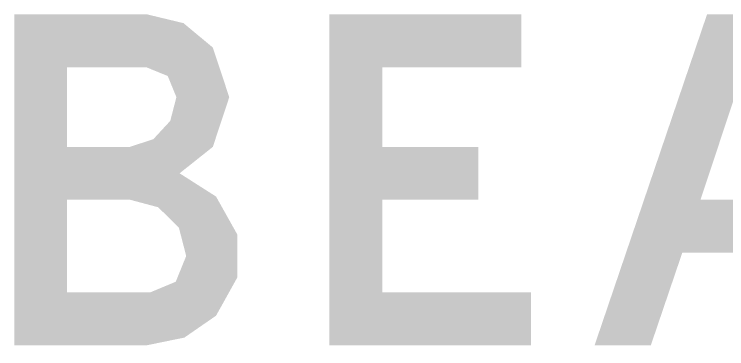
# Model space of a CAD drawing. Extents: x 126 to 246, y 142 to 261.
# Drawn here: x 140.79 to 166.62, y 194.58 to 206.7 of the extents above; entities that cross this region are included whole.
import ezdxf

# ---------------------------------------------------------------- set-up
doc = ezdxf.new("R2010")
doc.units = 0
doc.layers.add('green', color=98, linetype='CONTINUOUS')

msp = doc.modelspace()

# ---------------------------------------------------------------- hatches: boundary and pattern name
at = {"layer": 'green'}
h = msp.add_hatch(color=256, dxfattribs=at)
h.paths.add_polyline_path([(220.751, 198.661), (220.445, 197.1), (219.562, 195.771), (218.232, 194.887), (216.672, 194.582), (215.103, 194.887), (213.782, 195.771), (212.898, 197.1), (212.593, 198.661), (212.593, 206.703), (214.508, 206.703), (214.508, 198.661), (214.797, 197.579), (215.59, 196.786), (216.672, 196.497), (217.753, 196.786), (218.546, 197.579), (218.827, 198.661), (218.827, 206.703), (220.751, 206.703)])
h.paths.add_polyline_path([(183.19, 198.661), (182.884, 197.1), (182.001, 195.771), (180.68, 194.887), (179.111, 194.582), (177.55, 194.887), (176.221, 195.771), (175.337, 197.1), (175.032, 198.661), (175.032, 206.703), (176.956, 206.703), (176.956, 198.661), (177.236, 197.579), (178.029, 196.786), (179.111, 196.497), (180.192, 196.786), (180.985, 197.579), (181.274, 198.661), (181.274, 206.703), (183.19, 206.703)])
h.paths.add_polyline_path([(144.985, 199.982), (146.009, 199.709), (146.76, 198.966), (147.024, 197.942), (146.644, 197.009), (145.711, 196.621), (142.706, 196.621), (142.706, 199.982)], flags=16)
h.paths.add_polyline_path([(140.79, 206.703), (140.79, 194.705), (145.587, 194.705), (146.958, 194.986), (148.106, 195.779), (148.874, 197.158), (148.874, 198.727), (148.106, 200.097), (146.785, 200.939), (147.99, 201.897), (148.585, 203.697), (147.99, 205.497), (146.925, 206.381), (145.587, 206.703)])
h.paths.add_polyline_path([(145.587, 204.779), (146.355, 204.465), (146.669, 203.697), (146.446, 202.839), (145.835, 202.178), (144.985, 201.897), (142.706, 201.897), (142.706, 204.779)], flags=16)
h.paths.add_polyline_path([(224.433, 206.703), (226.349, 206.703), (226.349, 196.621), (231.749, 196.621), (231.749, 194.705), (224.433, 194.705)])
h.paths.add_polyline_path([(152.21, 206.703), (159.17, 206.703), (159.17, 204.779), (154.133, 204.779), (154.133, 201.897), (157.61, 201.897), (157.61, 199.982), (154.133, 199.982), (154.133, 196.621), (159.525, 196.621), (159.525, 194.705), (152.21, 194.705)])
h.paths.add_polyline_path([(168.063, 199.982), (165.668, 199.982), (166.866, 203.582)], flags=16)
h.paths.add_polyline_path([(161.829, 194.705), (165.908, 206.703), (167.823, 206.703), (171.902, 194.705), (169.863, 194.705), (168.723, 198.058), (165.008, 198.058), (163.868, 194.705)])
h.paths.add_polyline_path([(186.014, 206.703), (186.014, 204.779), (188.771, 204.779), (188.771, 194.705), (190.687, 194.705), (190.687, 204.779), (193.445, 204.779), (193.445, 206.703)])
h.paths.add_polyline_path([(196.269, 206.703), (198.184, 206.703), (198.184, 194.705), (196.269, 194.705)])
h.paths.add_polyline_path([(202.338, 206.703), (209.653, 206.703), (209.653, 204.779), (204.253, 204.779), (204.253, 201.897), (207.738, 201.897), (207.738, 199.982), (204.253, 199.982), (204.253, 194.705), (202.338, 194.705)])

doc.saveas('drawing.dxf')
